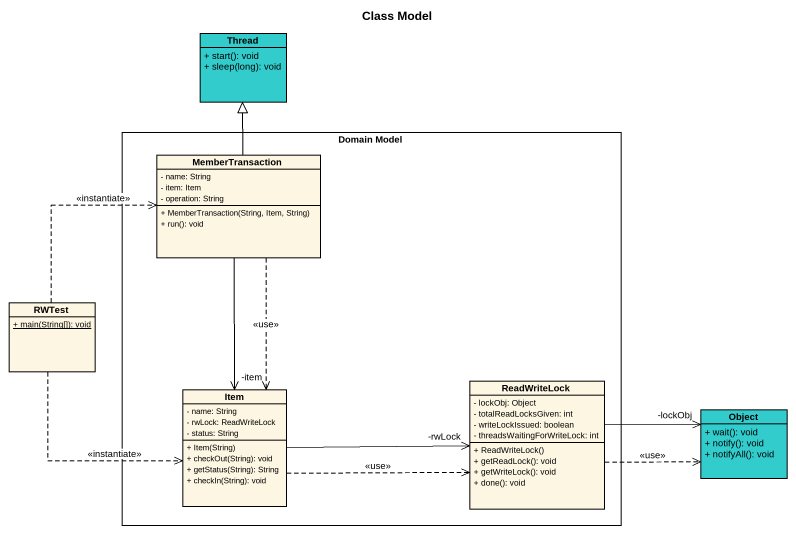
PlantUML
@startuml
title Class Model
hide circle
hide empty members
skinparam classAttributeIconSize 0
class Thread #33CCCC {
  + start(): void
  + sleep(long): void
}
rectangle "Domain Model" as Domain_Model {
  class MemberTransaction {
    - name: String
    - item: Item
    - operation: String
    + MemberTransaction(String, Item, String)
    + run(): void
  }
  class Item {
    - name: String
    - rwLock: ReadWriteLock
    - status: String
    + Item(String)
    + checkOut(String): void
    + getStatus(String): String
    + checkIn(String): void
  }
  class ReadWriteLock {
    - lockObj: Object
    - totalReadLocksGiven: int
    - writeLockIssued: boolean
    - threadsWaitingForWriteLock: int
    + ReadWriteLock()
    + getReadLock(): void
    + getWriteLock(): void
    + done(): void
  }
}
class RWTest {
  {static} + main(String[]): void
}
class "Object" as Object_ #33CCCC {
  + wait(): void
  + notify(): void
  + notifyAll(): void
}
MemberTransaction -up-|> Thread
MemberTransaction ..> Item : <<use>>
MemberTransaction --> "-item" Item
RWTest .up.> MemberTransaction : <<instantiate>>
RWTest ..> Item : <<instantiate>>
Item .right.> ReadWriteLock : <<use>>
Item -right-> "-rwLock" ReadWriteLock
ReadWriteLock .right.> Object_ : <<use>>
ReadWriteLock -right-> "-lockObj" Object_
@enduml
